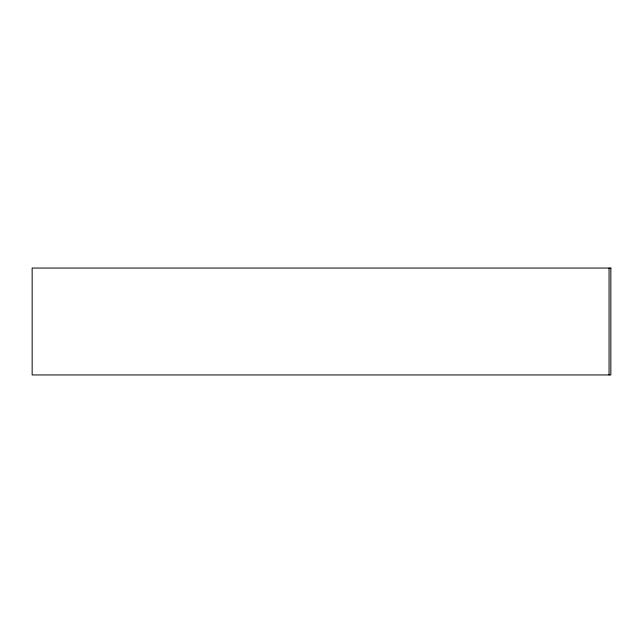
<?xml version="1.0" encoding="UTF-8"?>
<svg xmlns="http://www.w3.org/2000/svg" width="643" height="643" viewBox="0 0 643 643"><rect width="100%" height="100%" fill="white"/><g stroke="black" fill="none" stroke-linecap="round" stroke-linejoin="round"><path stroke-width="0.96" d="M609.058 268.059L609.058 374.941M610.85 268.059L32.15 268.059L32.15 374.941L610.85 374.941L610.85 268.059"/></g></svg>
